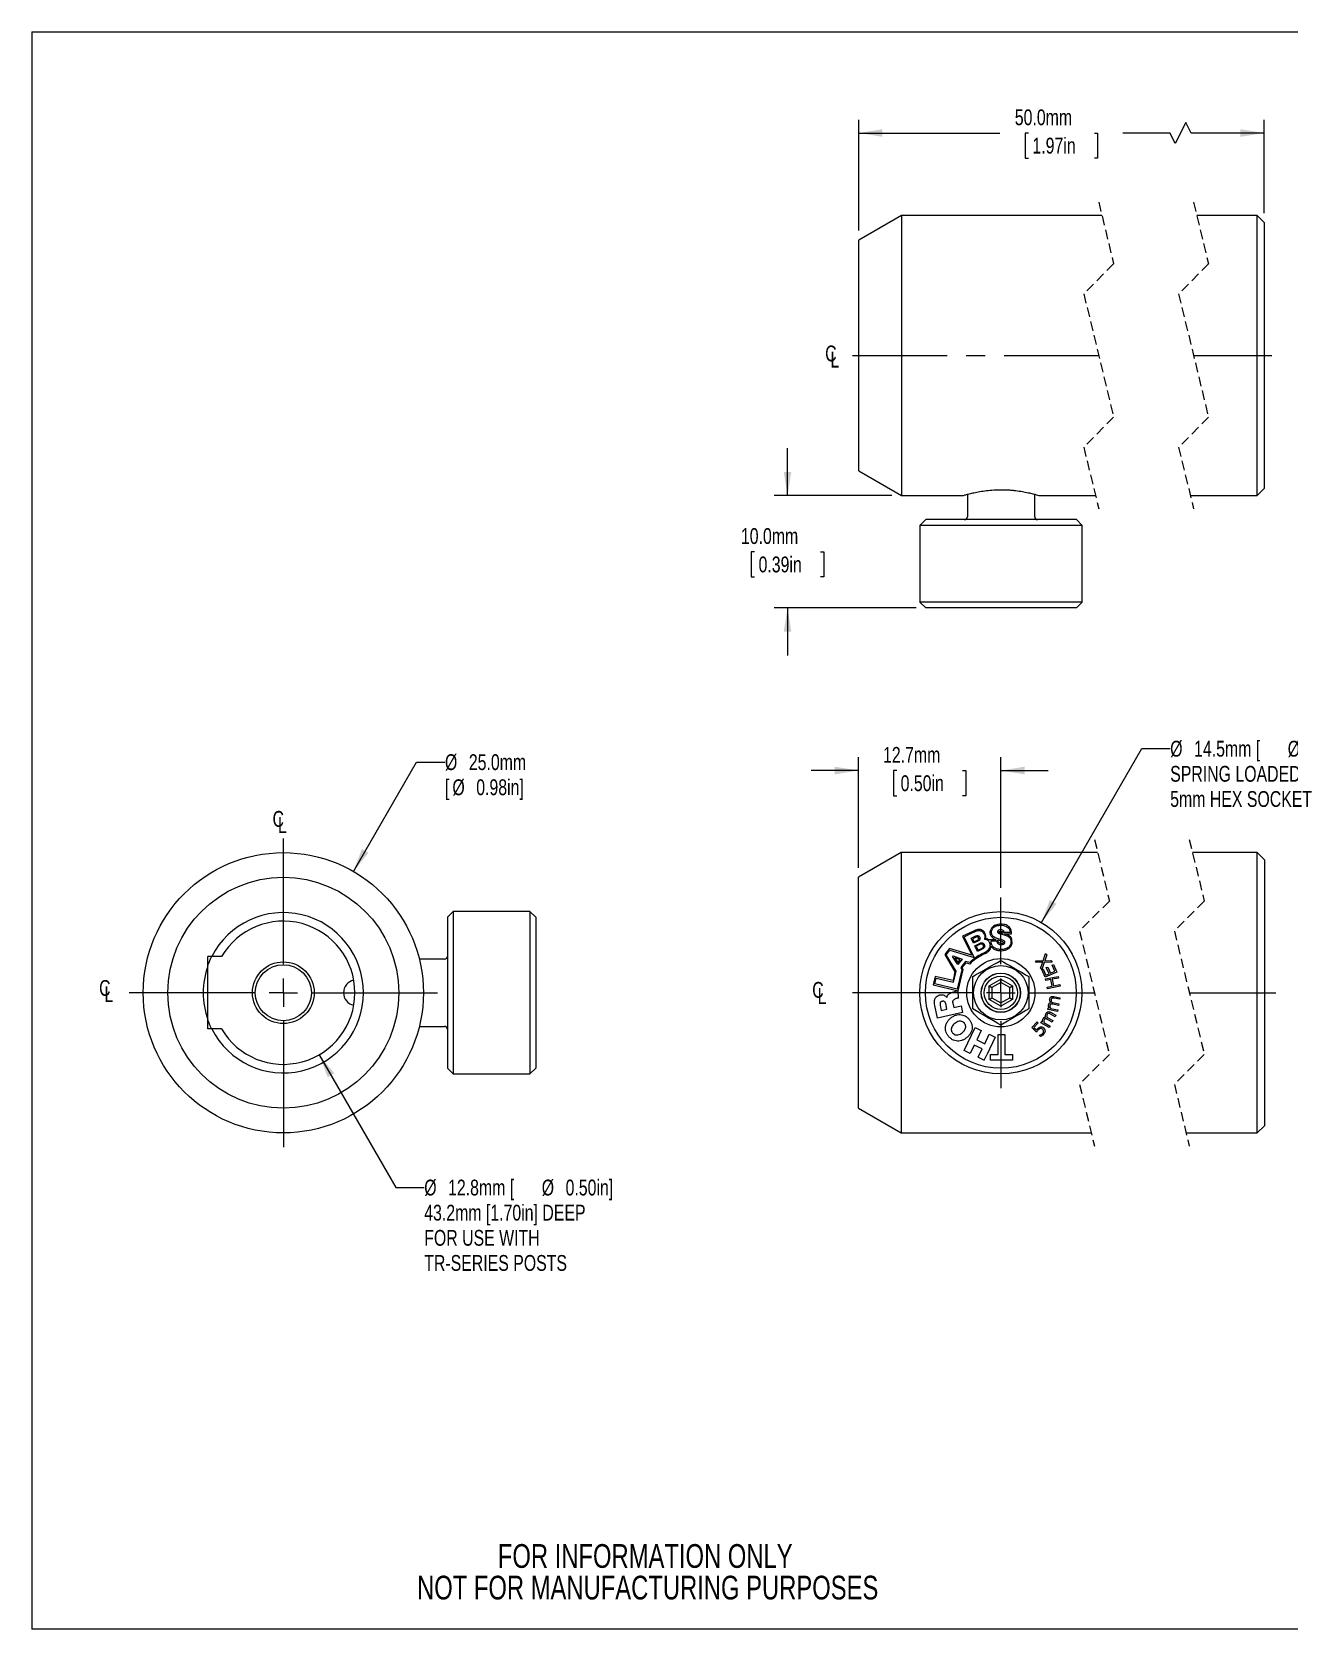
# Model space of a CAD drawing. Header units: millimetres. Extents: x 2 to 278, y 1 to 215.
# Drawn here: x 1.6 to 169.9, y 0.9 to 214.6 of the extents above; entities that cross this region are included whole.
import ezdxf

# ---------------------------------------------------------------- set-up
doc = ezdxf.new("R2010")
doc.units = ezdxf.units.MM
doc.linetypes.add('CENTERX2', pattern=[20.32, 12.7, -2.54, 2.54, -2.54])
doc.linetypes.add('HIDDEN', pattern=[1.905, 1.27, -0.635])
doc.styles.add('SLDTEXTSTYLE0', font='TXT', dxfattribs={"width": 0.75})
doc.dimstyles.new('SLDDIMSTYLE0', dxfattribs={"dimtxt": 2.116667, "dimasz": 3.175, "dimexe": 0, "dimexo": 0.0625, "dimgap": 0.529167, "dimtad": 0, "dimtih": 1, "dimtoh": 1, "dimdec": 1, "dimlfac": 0.666667, "dimrnd": 1e-09, "dimzin": 12, "dimdsep": 46, "dimtxsty": 'SLDTEXTSTYLE0', "dimsah": 1, "dimcen": 0.09, "dimadec": 0, "dimazin": 3, "dimtfac": 1, "dimtdec": 1, "dimtmove": 0, "dimatfit": 0, "dimfxl": 1, "dimfrac": 2, "dimtolj": 1, "dimtzin": 12, "dimarcsym": 0})
doc.dimstyles.new('SLDDIMSTYLE1', dxfattribs={"dimtxt": 2.116667, "dimasz": 3.175, "dimexe": 0, "dimexo": 0.0625, "dimgap": 0.529167, "dimtad": 0, "dimtih": 1, "dimtoh": 1, "dimdec": 1, "dimlfac": 0.666667, "dimrnd": 1e-09, "dimzin": 12, "dimdsep": 46, "dimtxsty": 'SLDTEXTSTYLE0', "dimsah": 1, "dimcen": 0, "dimadec": 0, "dimazin": 3, "dimtfac": 1, "dimtdec": 1, "dimtofl": 0, "dimtmove": 0, "dimatfit": 3, "dimfxl": 1, "dimfrac": 2, "dimtolj": 1, "dimtzin": 12, "dimarcsym": 0})
doc.dimstyles.new('SLDDIMSTYLE2', dxfattribs={"dimtxt": 2.116667, "dimasz": 3.175, "dimexe": 0, "dimexo": 0.0625, "dimgap": 0.529167, "dimtad": 0, "dimtih": 1, "dimtoh": 1, "dimdec": 1, "dimlfac": 0.666667, "dimrnd": 1e-09, "dimzin": 12, "dimdsep": 46, "dimtxsty": 'SLDTEXTSTYLE0', "dimsah": 1, "dimcen": 0, "dimadec": 0, "dimazin": 3, "dimtfac": 1, "dimtdec": 1, "dimtofl": 0, "dimtmove": 0, "dimatfit": 3, "dimfxl": 1, "dimfrac": 2, "dimtolj": 1, "dimtzin": 12, "dimarcsym": 0})
doc.dimstyles.new('SLDDIMSTYLE3', dxfattribs={"dimtxt": 2.116667, "dimasz": 3.175, "dimexe": 0, "dimexo": 0.0625, "dimgap": 0.529167, "dimtad": 0, "dimtih": 1, "dimtoh": 1, "dimdec": 1, "dimlfac": 0.666667, "dimrnd": 1e-09, "dimzin": 12, "dimdsep": 46, "dimtxsty": 'SLDTEXTSTYLE0', "dimsah": 1, "dimcen": 0, "dimadec": 0, "dimazin": 3, "dimtfac": 1, "dimtdec": 1, "dimtofl": 0, "dimtmove": 0, "dimatfit": 3, "dimfxl": 1, "dimfrac": 2, "dimtolj": 1, "dimtzin": 12, "dimarcsym": 0})
doc.dimstyles.new('SLDDIMSTYLE4', dxfattribs={"dimtxt": 2.116667, "dimasz": 3.175, "dimexe": 0, "dimexo": 0.0625, "dimgap": 0.529167, "dimtad": 0, "dimtih": 1, "dimtoh": 1, "dimdec": 1, "dimlfac": 0.666667, "dimrnd": 1e-09, "dimzin": 4, "dimdsep": 46, "dimtxsty": 'SLDTEXTSTYLE0', "dimsah": 1, "dimcen": 0.09, "dimadec": 0, "dimazin": 1, "dimtfac": 1, "dimtdec": 1, "dimtofl": 0, "dimtmove": 0, "dimatfit": 3, "dimfxl": 1, "dimfrac": 2, "dimtolj": 1, "dimtzin": 12, "dimarcsym": 0})
doc.dimstyles.new('SLDDIMSTYLE5', dxfattribs={"dimtxt": 2.116667, "dimasz": 3.175, "dimexe": 0, "dimexo": 0.0625, "dimgap": 0.529167, "dimtad": 0, "dimtih": 1, "dimtoh": 1, "dimdec": 1, "dimlfac": 0.666667, "dimrnd": 1e-09, "dimzin": 4, "dimdsep": 46, "dimtxsty": 'SLDTEXTSTYLE0', "dimsah": 1, "dimcen": 0.09, "dimadec": 0, "dimazin": 1, "dimtfac": 1, "dimtdec": 1, "dimtmove": 0, "dimatfit": 0, "dimfxl": 1, "dimfrac": 2, "dimtolj": 1, "dimtzin": 12, "dimarcsym": 0})

# ---------------------------------------------------------------- blocks, each defined once
blk = doc.blocks.new('SW_NOTE_2')
at = {"color": 0, "linetype": 'Continuous', "lineweight": 0, "char_height": 3.175, "attachment_point": 2, "style": 'SLDTEXTSTYLE0'}
for s, insert in [('FOR INFORMATION ONLY', (25.05, 4.09)), ('NOT FOR MANUFACTURING PURPOSES', (25.38, -0.14))]:
    blk.add_mtext(s, dxfattribs=dict(at, insert=insert))
blk = doc.blocks.new('_D')
at = {"color": 7, "linetype": 'Continuous', "lineweight": 0}
for p, q in [((112.22, 102.78), (112.22, 117.58)), ((131.27, 100.09), (131.27, 117.58)), ((112.22, 115.8), (105.87, 115.8)), ((117.33, 115.8), (116.9, 115.8)), ((116.9, 115.8), (116.9, 112.43)), ((126.16, 115.8), (126.59, 115.8)), ((126.59, 115.8), (126.59, 112.43)), ((131.27, 115.8), (137.62, 115.8)), ((116.9, 112.43), (117.33, 112.43)), ((126.59, 112.43), (126.16, 112.43))]:
    blk.add_line(p, q, dxfattribs=at)
for points in [[(112.22, 115.8), (109.04, 116.31), (109.04, 115.29)], [(131.27, 115.8), (134.44, 115.29), (134.44, 116.31)]]:
    blk.add_solid(points, dxfattribs=at)
at = {"color": 7, "linetype": 'Continuous', "lineweight": 0, "char_height": 2.117, "attachment_point": 1, "style": 'SLDTEXTSTYLE0'}
for s, insert in [('12.7mm', (115.5, 118.96, 0.43)), ('0.50in', (117.86, 115.16, 0.43))]:
    blk.add_mtext(s, dxfattribs=dict(at, insert=insert))
blk = doc.blocks.new('_D_1')
at = {"color": 7, "linetype": 'Continuous', "lineweight": 0}
for p, q in [((136.7, 95.46), (150.13, 118.73)), ((150.13, 118.73), (153.94, 118.73))]:
    blk.add_line(p, q, dxfattribs=at)
blk.add_solid([(136.7, 95.46), (138.72, 97.96), (137.84, 98.47)], dxfattribs=at)
at = {"color": 7, "linetype": 'Continuous', "lineweight": 0, "attachment_point": 1, "style": 'SLDTEXTSTYLE0'}
for s, insert, char_height in [('%%c', (153.94, 119.78, 0.43), 2.117), ('14.5mm [', (157.14, 119.78, 0.43), 2.117), ('%%c', (169.67, 119.78, 0.43), 2.117), ('0.57in]', (172.87, 119.78, 0.43), 2.117), ('SPRING LOADED THUMBSCREW', (153.94, 116.42, 0.43), 2.1167), ('5mm HEX SOCKET', (153.94, 113.05, 0.43), 2.1167)]:
    blk.add_mtext(s, dxfattribs=dict(at, insert=insert, char_height=char_height))
blk = doc.blocks.new('SW_SYMBOL_MOD_CL')
at = {"color": 0, "linetype": 'Continuous', "lineweight": 0, "char_height": 783, "attachment_point": 5, "style": 'SLDTEXTSTYLE0'}
for s, insert in [('C', (400, 600)), ('L', (600, 300))]:
    blk.add_mtext(s, dxfattribs=dict(at, insert=insert))
blk = doc.blocks.new('SW_CENTERMARKSYMBOL_0')
at = {"color": 0, "linetype": 'Continuous', "lineweight": 0}
for p, q in [((0, 3.81), (0, 12.76)), ((-3.81, 0), (-19.86, 0)), ((0, 0), (-1.91, 0)), ((0, 0), (0, 1.9)), ((0, 0), (0, -1.91)), ((0, 0), (1.9, 0)), ((3.81, 0), (12.53, 0)), ((25.23, 0), (36.8, 0)), ((0, -3.81), (0, -12.76))]:
    blk.add_line(p, q, dxfattribs=at)
blk = doc.blocks.new('_D_2')
at = {"color": 7, "linetype": 'Continuous', "lineweight": 0}
for p, q in [((44.61, 102.3), (53.05, 116.93)), ((53.05, 116.93), (56.86, 116.93))]:
    blk.add_line(p, q, dxfattribs=at)
blk.add_solid([(44.61, 102.3), (46.63, 104.79), (45.75, 105.3)], dxfattribs=at)
at = {"color": 7, "linetype": 'Continuous', "lineweight": 0, "attachment_point": 1, "style": 'SLDTEXTSTYLE0'}
for s, insert, char_height in [('%%c', (56.86, 117.98, -8.92), 2.117), ('25.0mm', (60.06, 117.98, -8.92), 2.117), ('[', (56.86, 114.62, -8.92), 2.12), ('%%c', (57.86, 114.62, -8.92), 2.117), ('0.98in]', (61.05, 114.62, -8.92), 2.117)]:
    blk.add_mtext(s, dxfattribs=dict(at, insert=insert, char_height=char_height))
blk = doc.blocks.new('_D_3')
at = {"color": 7, "linetype": 'Continuous', "lineweight": 0}
for p, q in [((40.02, 77.76), (50.28, 60)), ((50.28, 60), (54.09, 60))]:
    blk.add_line(p, q, dxfattribs=at)
blk.add_solid([(40.02, 77.76), (41.17, 74.76), (42.05, 75.27)], dxfattribs=at)
at = {"color": 7, "linetype": 'Continuous', "lineweight": 0, "attachment_point": 1, "style": 'SLDTEXTSTYLE0'}
for s, insert, char_height in [('%%c', (54.09, 61.05, -8.92), 2.117), ('12.8mm [', (57.28, 61.05, -8.92), 2.117), ('%%c', (69.82, 61.05, -8.92), 2.117), ('0.50in]', (73.01, 61.05, -8.92), 2.117), ('43.2mm [1.70in] DEEP', (54.09, 57.69, -8.92), 2.1167), ('FOR USE WITH', (54.09, 54.32, -8.92), 2.1167), ('TR-SERIES POSTS', (54.09, 50.96, -8.92), 2.1167)]:
    blk.add_mtext(s, dxfattribs=dict(at, insert=insert, char_height=char_height))
blk = doc.blocks.new('SW_CENTERMARKSYMBOL_1')
at = {"color": 0, "linetype": 'Continuous', "lineweight": 0}
for p, q in [((0, 3.81), (0, 20.655)), ((-3.81, 0), (-20.655, 0)), ((0, 0), (-1.905, 0)), ((0, 0), (0, 1.905)), ((0, 0), (0, -1.905)), ((0, 0), (1.905, 0)), ((3.81, 0), (20.655, 0)), ((0, -3.81), (0, -20.655))]:
    blk.add_line(p, q, dxfattribs=at)
blk = doc.blocks.new('_D_5')
at = {"color": 7, "linetype": 'Continuous', "lineweight": 0}
for p, q in [((112.25, 188.06), (112.25, 202.9)), ((112.25, 201.12), (131.15, 201.12)), ((134.97, 201.12), (134.54, 201.12)), ((134.54, 201.12), (134.54, 197.76)), ((143.8, 201.12), (144.23, 201.12)), ((144.23, 201.12), (144.23, 197.76)), ((153.92, 201.12), (147.61, 201.12)), ((154.62, 199.71), (153.92, 201.12)), ((156.03, 202.53), (154.62, 199.71)), ((156.74, 201.12), (156.03, 202.53)), ((166.51, 201.12), (156.74, 201.12)), ((166.51, 190.41), (166.51, 202.9)), ((134.54, 197.76), (134.97, 197.76)), ((144.23, 197.76), (143.8, 197.76))]:
    blk.add_line(p, q, dxfattribs=at)
for points in [[(112.25, 201.12), (115.43, 200.61), (115.43, 201.63)], [(166.51, 201.12), (163.34, 201.63), (163.34, 200.61)]]:
    blk.add_solid(points, dxfattribs=at)
at = {"color": 7, "linetype": 'Continuous', "lineweight": 0, "char_height": 2.117, "attachment_point": 1, "style": 'SLDTEXTSTYLE0'}
for s, insert in [('50.0mm', (133.14, 204.28, 0.52)), ('1.97in', (135.5, 200.49, 0.52))]:
    blk.add_mtext(s, dxfattribs=dict(at, insert=insert))
blk = doc.blocks.new('_D_6')
at = {"color": 7, "linetype": 'Continuous', "lineweight": 0}
for p, q in [((102.72, 152.59), (102.72, 158.94)), ((116.7, 152.59), (100.94, 152.59)), ((98.3, 145.08), (97.87, 145.08)), ((97.87, 145.08), (97.87, 141.71)), ((107.13, 145.08), (107.56, 145.08)), ((107.56, 145.08), (107.56, 141.71)), ((97.87, 141.71), (98.3, 141.71)), ((107.56, 141.71), (107.13, 141.71)), ((119.94, 137.56), (100.94, 137.56)), ((102.72, 137.56), (102.72, 131.21))]:
    blk.add_line(p, q, dxfattribs=at)
for points in [[(102.72, 152.59), (103.22, 155.77), (102.21, 155.77)], [(102.72, 137.56), (102.21, 134.39), (103.22, 134.39)]]:
    blk.add_solid(points, dxfattribs=at)
at = {"color": 7, "linetype": 'Continuous', "lineweight": 0, "char_height": 2.117, "attachment_point": 1, "style": 'SLDTEXTSTYLE0'}
for s, insert in [('10.0mm', (96.48, 148.24, 0.52)), ('0.39in', (98.84, 144.44, 0.52))]:
    blk.add_mtext(s, dxfattribs=dict(at, insert=insert))

msp = doc.modelspace()

# ---------------------------------------------------------------- linework, layer by layer
at = {"color": 7, "linetype": 'Continuous', "lineweight": 0}
for p, q in [((1.58, 214.65), (277.99, 214.65)), ((1.58, 214.65), (1.58, 0.9)), ((117.97, 190.09), (112.25, 186.79)), ((144.8, 190.09), (117.97, 190.09)), ((117.97, 190.09), (117.97, 152.59)), ((165.56, 190.09), (157.5, 190.09)), ((166.51, 189.14), (165.56, 190.09)), ((165.56, 152.59), (165.56, 190.09)), ((166.51, 189.14), (166.51, 153.54)), ((112.25, 155.89), (112.25, 186.79)), ((112.25, 155.89), (117.97, 152.59)), ((117.97, 152.59), (126.18, 152.59)), ((126.8, 152.77), (126.8, 149.76)), ((135.8, 149.76), (135.8, 152.77)), ((136.43, 152.59), (143.94, 152.59)), ((156.64, 152.59), (165.56, 152.59)), ((165.56, 152.59), (166.51, 153.54)), ((121.21, 149.38), (120.45, 148.61)), ((120.45, 148.61), (120.45, 138.33)), ((142.16, 148.61), (120.45, 148.61)), ((141.4, 149.38), (121.21, 149.38)), ((142.16, 148.61), (141.4, 149.38)), ((142.16, 138.33), (142.16, 148.61)), ((120.45, 138.33), (121.21, 137.56)), ((142.16, 138.33), (120.45, 138.33)), ((141.4, 137.56), (121.21, 137.56)), ((123.16, 137.56), (123.16, 137.56)), ((124.67, 137.56), (124.67, 137.56)), ((124.86, 137.56), (124.86, 137.56)), ((126.61, 137.56), (126.61, 137.56)), ((128.34, 137.56), (128.34, 137.56)), ((128.99, 137.56), (128.99, 137.56)), ((129.17, 137.56), (129.17, 137.56)), ((129.86, 137.56), (129.86, 137.56)), ((132.66, 137.56), (132.66, 137.56)), ((137.02, 137.56), (137.02, 137.56)), ((137.06, 137.56), (137.06, 137.56)), ((137.45, 137.56), (137.45, 137.56)), ((137.87, 137.56), (137.87, 137.56)), ((138.03, 137.56), (138.03, 137.56)), ((141.4, 137.56), (142.16, 138.33)), ((117.93, 104.81), (112.22, 101.51)), ((144.23, 104.81), (117.93, 104.81)), ((117.93, 104.81), (117.93, 86.06)), ((165.6, 104.81), (156.93, 104.81)), ((166.55, 103.86), (165.6, 104.81)), ((165.6, 86.06), (165.6, 104.81)), ((166.55, 103.86), (166.55, 86.06)), ((112.22, 86.06), (112.22, 101.51)), ((57.96, 96.92), (57.2, 96.16)), ((68.24, 96.92), (57.96, 96.92)), ((57.96, 96.92), (57.96, 75.2)), ((69.01, 96.16), (68.24, 96.92)), ((68.24, 96.92), (68.24, 75.2)), ((57.2, 96.16), (57.2, 75.96)), ((69.01, 96.16), (69.01, 75.96)), ((69.01, 94.39), (69.01, 94.39)), ((69.01, 94.28), (69.01, 94.28)), ((127.51, 94.27), (126.16, 93.65)), ((126.37, 93.56), (127.63, 94.17)), ((132.52, 94.11), (131.72, 94.11)), ((69.01, 93.53), (69.01, 93.53)), ((69.01, 92.65), (69.01, 92.65)), ((69.01, 92.59), (69.01, 92.59)), ((124.42, 91.99), (123.76, 91.17)), ((127.38, 91.08), (124.42, 91.99)), ((126.16, 93.65), (127.38, 91.08)), ((127.69, 90.78), (126.37, 93.56)), ((127.29, 93.36), (127.93, 93.67)), ((127.61, 92.68), (127.29, 93.36)), ((127.95, 93.49), (127.5, 93.28)), ((127.5, 93.28), (127.69, 92.89)), ((128.26, 92.99), (127.61, 92.68)), ((127.69, 92.89), (128.14, 93.11)), ((127.77, 92.36), (128.49, 92.71)), ((128.14, 91.58), (127.77, 92.36)), ((128.52, 92.54), (127.98, 92.28)), ((127.98, 92.28), (128.22, 91.78)), ((128.86, 91.93), (128.14, 91.58)), ((128.22, 91.78), (128.76, 92.04)), ((130.65, 93.13), (129.6, 93.13)), ((129.96, 92.73), (129.96, 92.99)), ((129.96, 92.99), (130.74, 92.99)), ((131.76, 93.95), (132.7, 93.94)), ((25.66, 90.9), (25.13, 90.9)), ((25.13, 89.68), (25.13, 90.9)), ((56.81, 90.56), (53.43, 90.56)), ((123.76, 91.17), (125.13, 88.87)), ((123.95, 91.14), (124.46, 91.78)), ((125.27, 88.93), (123.95, 91.14)), ((124.46, 91.78), (127.69, 90.78)), ((124.81, 90.9), (124.89, 91)), ((125.53, 89.82), (124.81, 90.9)), ((124.89, 91), (126.1, 90.54)), ((125.83, 90.46), (125.1, 90.74)), ((125.1, 90.74), (125.53, 90.09)), ((126.1, 90.54), (125.53, 89.82)), ((125.53, 90.09), (125.83, 90.46)), ((126.52, 90.25), (125.9, 89.46)), ((126.09, 89.42), (126.61, 90.07)), ((127.13, 90.09), (126.52, 90.25)), ((126.61, 90.07), (127.13, 89.91)), ((129.14, 91.46), (128.75, 91.26)), ((129.31, 91.37), (128.82, 91.14)), ((135.9, 90.32), (136.92, 90.34)), ((136.05, 90.1), (135.9, 90.32)), ((136.88, 90.15), (136.05, 90.1)), ((136.59, 89.37), (136.88, 90.15)), ((137.09, 90.13), (136.75, 89.17)), ((136.92, 90.34), (137.26, 91.33)), ((138.13, 90.16), (137.09, 90.13)), ((137.42, 91.12), (137.14, 90.32)), ((137.14, 90.32), (137.98, 90.37)), ((137.26, 91.33), (137.42, 91.12)), ((137.98, 90.37), (138.13, 90.16)), ((138.12, 89.76), (138.3, 89.84)), ((138.3, 89.84), (138.76, 88.82)), ((122.48, 88.24), (122.21, 87.1)), ((122.42, 87.24), (122.6, 88.03)), ((124.87, 87.7), (122.48, 88.24)), ((122.6, 88.03), (124.93, 87.49)), ((125.13, 88.87), (124.87, 87.7)), ((124.93, 87.49), (125.27, 88.93)), ((126.06, 89.14), (125.43, 86.54)), ((125.55, 86.33), (126.24, 89.17)), ((125.9, 89.46), (126.06, 89.14)), ((126.24, 89.17), (126.09, 89.42)), ((127.52, 83.9), (127.52, 88.23)), ((129.7, 86.97), (131.27, 87.88)), ((131.27, 87.88), (131.27, 87.44)), ((131.27, 87.88), (132.84, 86.97)), ((135.02, 88.23), (135.02, 83.9)), ((136.75, 89.17), (136.59, 89.37)), ((136.75, 89.15), (136.93, 89.22)), ((137.22, 88.13), (136.75, 89.15)), ((136.93, 89.22), (137.3, 88.4)), ((138.76, 88.82), (137.22, 88.13)), ((137.26, 87.91), (138.93, 88.25)), ((137.3, 87.69), (137.26, 87.91)), ((137.3, 88.4), (137.73, 88.6)), ((137.95, 87.82), (137.3, 87.69)), ((137.36, 89.42), (137.54, 89.5)), ((137.73, 88.6), (137.36, 89.42)), ((137.54, 89.5), (137.91, 88.67)), ((137.91, 88.67), (138.49, 88.94)), ((138.13, 86.95), (137.95, 87.82)), ((138.49, 88.94), (138.12, 89.76)), ((138.97, 88.03), (138.15, 87.86)), ((138.15, 87.86), (138.33, 86.99)), ((138.93, 88.25), (138.97, 88.03)), ((112.22, 70.61), (112.22, 86.06)), ((117.93, 86.06), (117.93, 67.31)), ((122.21, 87.1), (125.55, 86.33)), ((125.43, 86.54), (122.42, 87.24)), ((125.32, 86.32), (125.55, 86.32)), ((125.62, 85.37), (125.55, 86.32)), ((129.7, 86.97), (130.08, 86.75)), ((129.7, 85.15), (129.7, 86.97)), ((131.27, 87.44), (130.08, 86.75)), ((130.08, 86.75), (130.08, 85.37)), ((132.46, 86.75), (131.27, 87.44)), ((132.46, 86.75), (132.84, 86.97)), ((132.46, 85.37), (132.46, 86.75)), ((132.84, 86.97), (132.84, 85.15)), ((137.48, 86.82), (138.13, 86.95)), ((137.53, 86.6), (137.48, 86.82)), ((139.2, 86.95), (137.53, 86.6)), ((138.33, 86.99), (139.15, 87.16)), ((138.37, 85.55), (139.19, 85.39)), ((139.15, 87.16), (139.2, 86.95)), ((165.6, 67.31), (165.6, 86.06)), ((166.55, 86.06), (166.55, 68.26)), ((69.01, 85.35), (69.01, 85.35)), ((69.01, 84.93), (69.01, 84.93)), ((69.01, 84.54), (69.01, 84.54)), ((122.81, 82.66), (122.42, 84.37)), ((126.15, 83.42), (122.81, 82.66)), ((123.15, 84.39), (123.3, 83.69)), ((123.3, 83.69), (124.06, 83.86)), ((124.06, 83.86), (123.89, 84.6)), ((124.05, 85.42), (124.06, 85.43)), ((124.84, 84.67), (124.97, 84.07)), ((124.97, 84.07), (125.95, 84.29)), ((125.95, 84.29), (126.15, 83.42)), ((129.7, 85.15), (130.08, 85.37)), ((131.27, 84.25), (129.7, 85.15)), ((130.08, 85.37), (131.27, 84.69)), ((131.27, 84.69), (132.46, 85.37)), ((132.84, 85.15), (131.27, 84.25)), ((131.27, 84.69), (131.27, 84.25)), ((132.46, 85.37), (132.84, 85.15)), ((137.58, 83.82), (137.62, 84.03)), ((138.84, 83.57), (137.58, 83.82)), ((137.62, 84.03), (137.76, 84.01)), ((137.93, 83.97), (138.88, 83.79)), ((137.94, 83.44), (138.65, 83.05)), ((138.22, 84.75), (139.04, 84.59)), ((139, 84.37), (138.27, 84.52)), ((139.15, 85.18), (138.43, 85.32)), ((138.88, 83.79), (138.84, 83.57)), ((139.04, 84.59), (139, 84.37)), ((139.19, 85.39), (139.15, 85.18)), ((25.13, 81.22), (25.13, 82.44)), ((53.43, 81.56), (56.81, 81.56)), ((69.01, 82.25), (69.01, 82.25)), ((69.01, 81.27), (69.01, 81.27)), ((126.37, 78.32), (127.84, 81.41)), ((127.84, 81.41), (128.65, 81.03)), ((135.43, 81.39), (136.15, 82.15)), ((136.06, 80.8), (135.43, 81.39)), ((136.28, 82.03), (135.71, 81.42)), ((135.71, 81.42), (136.06, 81.09)), ((136.15, 82.15), (136.28, 82.03)), ((136.64, 82.03), (136.75, 82.23)), ((137.75, 81.42), (136.64, 82.03)), ((136.75, 82.23), (136.87, 82.16)), ((137.03, 82.07), (137.86, 81.61)), ((138.15, 82.13), (137.52, 82.48)), ((137.55, 82.72), (138.25, 82.33)), ((137.86, 81.61), (137.75, 81.42)), ((138.54, 82.85), (137.92, 83.2)), ((138.25, 82.33), (138.15, 82.13)), ((138.65, 83.05), (138.54, 82.85)), ((25.66, 81.22), (25.13, 81.22)), ((69.01, 80.41), (69.01, 80.41)), ((128.65, 81.03), (128.04, 79.75)), ((128.04, 79.75), (129.11, 79.24)), ((129.11, 79.24), (129.72, 80.52)), ((130.53, 80.13), (129.38, 77.73)), ((129.72, 80.52), (130.53, 80.13)), ((130.93, 80.46), (131.82, 80.46)), ((130.93, 77.8), (130.93, 80.46)), ((131.82, 80.46), (131.82, 77.8)), ((136.41, 80.39), (136.42, 80.4)), ((136.6, 80.22), (136.41, 80.39)), ((127.18, 77.93), (126.37, 78.32)), ((127.71, 79.06), (127.18, 77.93)), ((128.78, 78.55), (127.71, 79.06)), ((128.24, 77.42), (128.78, 78.55)), ((128.24, 77.42), (129.05, 77.04)), ((129.05, 77.04), (129.38, 77.73)), ((129.87, 77.8), (130.93, 77.8)), ((129.87, 77.04), (129.87, 77.8)), ((132.85, 77.04), (129.87, 77.04)), ((131.82, 77.8), (132.85, 77.8)), ((132.85, 77.8), (132.85, 77.04)), ((57.2, 75.96), (57.96, 75.2)), ((57.96, 75.2), (68.24, 75.2)), ((68.24, 75.2), (69.01, 75.96)), ((112.22, 70.61), (117.93, 67.31)), ((117.93, 67.31), (143.37, 67.31)), ((156.07, 67.31), (165.6, 67.31)), ((165.6, 67.31), (166.55, 68.26)), ((277.99, 0.9), (1.58, 0.9))]:
    msp.add_line(p, q, dxfattribs=at)
at = {"color": 7, "linetype": 'HIDDEN', "lineweight": 0}
for p, q in [((144.37, 191.87), (146.37, 183.6)), ((157.07, 191.87), (159.07, 183.6)), ((146.37, 183.6), (142.37, 179.6)), ((159.07, 183.6), (155.07, 179.6)), ((142.37, 179.6), (146.37, 163.08)), ((155.07, 179.6), (159.07, 163.08)), ((146.37, 163.08), (142.37, 159.08)), ((159.07, 163.08), (155.07, 159.08)), ((142.37, 159.08), (144.37, 150.81)), ((155.07, 159.08), (157.07, 150.81)), ((143.8, 106.59), (145.8, 98.32)), ((156.5, 106.59), (158.5, 98.32)), ((145.8, 98.32), (141.8, 94.32)), ((158.5, 98.32), (154.5, 94.32)), ((141.8, 94.32), (145.8, 77.8)), ((154.5, 94.32), (158.5, 77.8)), ((145.8, 77.8), (141.8, 73.8)), ((158.5, 77.8), (154.5, 73.8)), ((141.8, 73.8), (143.8, 65.53)), ((154.5, 73.8), (156.5, 65.53))]:
    msp.add_line(p, q, dxfattribs=at)
at = {"color": 7, "linetype": 'CENTERX2', "lineweight": 0}
for p, q in [((111.4, 171.34), (146.43, 171.34)), ((157.07, 171.34), (167.56, 171.34))]:
    msp.add_line(p, q, dxfattribs=at)
at = {"color": 7, "linetype": 'Continuous', "lineweight": 0, "flags": 128}
for points in [[(127.52, 88.23), (127.9, 88.45), (128.3, 88.68), (128.72, 88.92), (129.16, 89.17), (129.76, 89.52), (130.37, 89.87), (130.82, 90.13), (131.27, 90.39)], [(131.27, 90.39), (131.65, 90.17), (132.05, 89.94), (132.47, 89.69), (132.91, 89.44), (133.51, 89.1), (134.12, 88.75), (134.57, 88.48), (135.02, 88.23)], [(131.27, 81.73), (130.88, 81.95), (130.49, 82.18), (130.06, 82.43), (129.63, 82.68), (129.03, 83.02), (128.42, 83.38), (127.96, 83.64), (127.52, 83.9)], [(135.02, 83.9), (134.63, 83.67), (134.24, 83.44), (133.81, 83.2), (133.38, 82.95), (132.78, 82.6), (132.17, 82.25), (131.71, 81.99), (131.27, 81.73)]]:
    msp.add_lwpolyline(points, dxfattribs=at)
at = {"color": 7, "linetype": 'Continuous', "lineweight": 0}
for centre, radius in [((35.23, 86.06), 18.75), ((35.23, 86.06), 15.45), ((131.27, 86.06), 10.86), ((131.27, 86.06), 10.1), ((35.23, 86.06), 4.13), ((35.23, 86.06), 3.75), ((131.27, 86.06), 4.57), ((131.27, 86.06), 3.64), ((131.27, 86.06), 2.63), ((131.27, 86.06), 2.61), ((131.27, 86.06), 2.23)]:
    msp.add_circle(centre, radius, dxfattribs=at)
for centre, radius, start, end in [((126.42, 149.76), 0.381, 270.0001, 359.9995), ((136.19, 149.76), 0.381, 180.0002, 269.9998), ((35.23, 86.06), 10.73, 206.8178, 153.1822), ((35.23, 86.06), 9.58, 210.3294, 149.6706), ((35.23, 86.06), 10.76, 153.2847, 159.7271), ((56.81, 90.94), 0.381, 270, 0), ((131.26, 86.08), 5.76, 115.8149, 135.8759), ((131.31, 85.94), 5.76, 115.5419, 136.4845), ((35.23, 86.06), 10.73, 160.2855, 199.7145), ((45, 86.06), 1.71, 101.4053, 258.5947), ((35.23, 86.06), 10.76, 200.2729, 206.7153), ((56.81, 81.18), 0.381, 0, 90)]:
    msp.add_arc(centre, radius, start, end, dxfattribs=at)
for points, knots in [([(126.18, 152.59), (126.18, 152.59), (126.14, 152.58), (126.44, 152.67), (126.57, 152.71), (127.12, 152.86), (127.71, 152.99), (128.49, 153.15), (129.36, 153.27), (130.32, 153.36), (131.31, 153.39), (132.13, 153.37), (132.79, 153.32), (133.41, 153.25), (134.13, 153.15), (134.89, 153), (135.51, 152.85), (135.98, 152.72), (136.27, 152.64), (136.4, 152.6), (136.43, 152.59)], [0, 0, 0, 0, 0.000036, 0.009985, 0.039743, 0.086865, 0.149303, 0.224834, 0.311048, 0.404651, 0.500326, 0.595866, 0.642936, 0.689583, 0.77565, 0.851103, 0.913374, 0.960412, 0.990121, 1, 1, 1, 1]), ([(128.97, 94.29), (128.93, 94.33), (128.83, 94.41), (128.66, 94.51), (128.44, 94.55), (128.17, 94.53), (127.86, 94.44), (127.64, 94.33), (127.51, 94.27)], [0, 0, 0, 0, 0.112989, 0.234903, 0.380536, 0.531043, 0.731914, 1, 1, 1, 1]), ([(127.63, 94.17), (127.71, 94.21), (127.86, 94.29), (128.11, 94.37), (128.34, 94.4), (128.54, 94.37), (128.71, 94.3), (128.87, 94.17), (128.94, 94.06), (128.97, 93.99)], [0, 0, 0, 0, 0.1736488, 0.343757, 0.5046795, 0.6197913, 0.7345994, 0.8576182, 1, 1, 1, 1]), ([(129.25, 93.66), (129.22, 93.79), (129.17, 94.02), (129.04, 94.21), (128.97, 94.29)], [0, 0, 0, 0, 0.564213, 1, 1, 1, 1]), ([(130.51, 93.19), (130.4, 93.25), (130.21, 93.37), (129.99, 93.6), (129.86, 93.89), (129.84, 94.23), (129.92, 94.47), (129.96, 94.59)], [0, 0, 0, 0, 0.212825, 0.396365, 0.564573, 0.766972, 1, 1, 1, 1]), ([(131.27, 95.24), (131.14, 95.23), (130.89, 95.22), (130.57, 95.12), (130.3, 94.98), (130.1, 94.8), (130, 94.65), (129.96, 94.59)], [0, 0, 0, 0, 0.257783, 0.474647, 0.660353, 0.846829, 1, 1, 1, 1]), ([(130.02, 94.17), (130.03, 94.24), (130.04, 94.4), (130.13, 94.6), (130.26, 94.77), (130.45, 94.91), (130.7, 95.02), (130.98, 95.09), (131.18, 95.1), (131.28, 95.1)], [0, 0, 0, 0, 0.134336, 0.25663, 0.375217, 0.495372, 0.66102, 0.831243, 1, 1, 1, 1]), ([(130.93, 93.28), (130.84, 93.3), (130.68, 93.35), (130.45, 93.45), (130.25, 93.59), (130.12, 93.75), (130.03, 93.95), (130.02, 94.09), (130.02, 94.17)], [0, 0, 0, 0, 0.187842, 0.372987, 0.551239, 0.689571, 0.83488, 1, 1, 1, 1]), ([(131.22, 94.48), (131.17, 94.48), (131.08, 94.47), (130.96, 94.43), (130.87, 94.37), (130.83, 94.29), (130.83, 94.24), (130.83, 94.22)], [0, 0, 0, 0, 0.256508, 0.510067, 0.745743, 0.866165, 1, 1, 1, 1]), ([(130.83, 94.22), (130.83, 94.19), (130.84, 94.13), (130.94, 94.03), (131.13, 93.96), (131.41, 93.89), (131.61, 93.84), (131.72, 93.81)], [0, 0, 0, 0, 0.08026, 0.164102, 0.382402, 0.670408, 1, 1, 1, 1]), ([(131, 94.21), (131, 94.21), (131, 94.22), (131, 94.22), (131.01, 94.23), (131.05, 94.25), (131.11, 94.26), (131.19, 94.27), (131.25, 94.28), (131.28, 94.28)], [0, 0, 0, 0, 0.017397, 0.036499, 0.058671, 0.147293, 0.410216, 0.723498, 1, 1, 1, 1]), ([(131.55, 93.99), (131.46, 94.01), (131.31, 94.05), (131.15, 94.09), (131.06, 94.13), (131.03, 94.15), (131, 94.18), (131, 94.2), (131, 94.21)], [0, 0, 0, 0, 0.449122, 0.734078, 0.826998, 0.895061, 0.948104, 1, 1, 1, 1]), ([(131.72, 94.11), (131.72, 94.14), (131.71, 94.2), (131.68, 94.29), (131.63, 94.35), (131.54, 94.42), (131.4, 94.47), (131.28, 94.48), (131.22, 94.48)], [0, 0, 0, 0, 0.1374199, 0.2585949, 0.3736608, 0.4900164, 0.7373957, 1, 1, 1, 1]), ([(132.7, 93.94), (132.69, 94.02), (132.69, 94.17), (132.65, 94.41), (132.57, 94.66), (132.42, 94.87), (132.22, 95.03), (131.97, 95.15), (131.64, 95.23), (131.4, 95.24), (131.27, 95.24)], [0, 0, 0, 0, 0.100967, 0.211043, 0.326323, 0.448137, 0.553855, 0.67563, 0.821599, 1, 1, 1, 1]), ([(131.28, 95.1), (131.4, 95.1), (131.62, 95.09), (131.94, 94.99), (132.2, 94.83), (132.39, 94.63), (132.5, 94.38), (132.52, 94.2), (132.52, 94.11)], [0, 0, 0, 0, 0.1927644, 0.3798857, 0.5589588, 0.697233, 0.840615, 1, 1, 1, 1]), ([(131.28, 94.28), (131.31, 94.27), (131.36, 94.27), (131.43, 94.26), (131.49, 94.23), (131.53, 94.18), (131.53, 94.14), (131.54, 94.12)], [0, 0, 0, 0, 0.2696824, 0.4749882, 0.6351311, 0.8043611, 1, 1, 1, 1]), ([(131.54, 94.12), (131.54, 94.1), (131.55, 94.06), (131.55, 94.01), (131.55, 93.99)], [0, 0, 0, 0, 0.517445, 1, 1, 1, 1]), ([(127.93, 93.67), (127.98, 93.69), (128.08, 93.73), (128.22, 93.71), (128.32, 93.66), (128.39, 93.59), (128.42, 93.53), (128.44, 93.49)], [0, 0, 0, 0, 0.262638, 0.514536, 0.654612, 0.812514, 1, 1, 1, 1]), ([(128.29, 93.41), (128.27, 93.44), (128.25, 93.48), (128.18, 93.52), (128.11, 93.54), (128.03, 93.53), (127.98, 93.51), (127.95, 93.49)], [0, 0, 0, 0, 0.210865, 0.389596, 0.561333, 0.773638, 1, 1, 1, 1]), ([(128.14, 93.11), (128.17, 93.12), (128.23, 93.16), (128.28, 93.23), (128.31, 93.29), (128.31, 93.35), (128.29, 93.39), (128.29, 93.41)], [0, 0, 0, 0, 0.2631767, 0.5362225, 0.6796336, 0.8298657, 1, 1, 1, 1]), ([(128.44, 93.49), (128.46, 93.45), (128.49, 93.37), (128.48, 93.25), (128.44, 93.14), (128.36, 93.05), (128.29, 93.01), (128.26, 92.99)], [0, 0, 0, 0, 0.233634, 0.429534, 0.609083, 0.811503, 1, 1, 1, 1]), ([(128.49, 92.71), (128.54, 92.73), (128.65, 92.77), (128.81, 92.75), (128.92, 92.69), (129, 92.61), (129.03, 92.53), (129.05, 92.5)], [0, 0, 0, 0, 0.258004, 0.507896, 0.648865, 0.809076, 1, 1, 1, 1]), ([(128.92, 92.43), (128.9, 92.46), (128.87, 92.51), (128.8, 92.57), (128.71, 92.59), (128.61, 92.58), (128.55, 92.55), (128.52, 92.54)], [0, 0, 0, 0, 0.219171, 0.402033, 0.573212, 0.78059, 1, 1, 1, 1]), ([(128.76, 92.04), (128.79, 92.06), (128.86, 92.1), (128.93, 92.19), (128.95, 92.28), (128.95, 92.35), (128.93, 92.4), (128.92, 92.43)], [0, 0, 0, 0, 0.2554025, 0.5239994, 0.6685052, 0.8229474, 1, 1, 1, 1]), ([(129.05, 92.5), (129.07, 92.45), (129.11, 92.35), (129.11, 92.21), (129.06, 92.09), (128.97, 91.99), (128.9, 91.95), (128.86, 91.93)], [0, 0, 0, 0, 0.237889, 0.435826, 0.615005, 0.814864, 1, 1, 1, 1]), ([(128.97, 93.99), (129.02, 93.93), (129.1, 93.81), (129.14, 93.61), (129.13, 93.42), (129.09, 93.31), (129.07, 93.25)], [0, 0, 0, 0, 0.283879, 0.55761, 0.775489, 1, 1, 1, 1]), ([(129.07, 93.25), (129.15, 93.24), (129.32, 93.23), (129.52, 93.1), (129.67, 92.94), (129.72, 92.82), (129.75, 92.76)], [0, 0, 0, 0, 0.2851525, 0.557727, 0.7742066, 1, 1, 1, 1]), ([(129.75, 92.76), (129.78, 92.66), (129.84, 92.48), (129.81, 92.19), (129.68, 91.92), (129.45, 91.67), (129.25, 91.53), (129.14, 91.46)], [0, 0, 0, 0, 0.192428, 0.364897, 0.537621, 0.757448, 1, 1, 1, 1]), ([(129.22, 93.34), (129.24, 93.39), (129.27, 93.5), (129.26, 93.61), (129.25, 93.66)], [0, 0, 0, 0, 0.531693, 1, 1, 1, 1]), ([(129.6, 93.13), (129.57, 93.16), (129.52, 93.24), (129.38, 93.31), (129.28, 93.33), (129.22, 93.34)], [0, 0, 0, 0, 0.301019, 0.59864, 1, 1, 1, 1]), ([(129.31, 91.37), (129.41, 91.44), (129.62, 91.57), (129.83, 91.83), (129.95, 92.08), (129.95, 92.24), (129.96, 92.32)], [0, 0, 0, 0, 0.310425, 0.600069, 0.808012, 1, 1, 1, 1]), ([(131.28, 91.84), (131.17, 91.84), (130.94, 91.86), (130.62, 91.95), (130.36, 92.09), (130.17, 92.27), (130.03, 92.48), (129.99, 92.65), (129.96, 92.73)], [0, 0, 0, 0, 0.199597, 0.389506, 0.570359, 0.709261, 0.850221, 1, 1, 1, 1]), ([(129.96, 92.32), (129.99, 92.26), (130.05, 92.13), (130.24, 91.97), (130.46, 91.84), (130.72, 91.75), (131.02, 91.7), (131.23, 91.7), (131.34, 91.69)], [0, 0, 0, 0, 0.126547, 0.273096, 0.445949, 0.604952, 0.788334, 1, 1, 1, 1]), ([(130.51, 93.19), (130.53, 93.18), (130.58, 93.16), (130.63, 93.14), (130.65, 93.13)], [0, 0, 0, 0, 0.556937, 1, 1, 1, 1]), ([(130.74, 92.99), (130.74, 92.93), (130.75, 92.82), (130.83, 92.68), (130.95, 92.57), (131.12, 92.52), (131.25, 92.51), (131.32, 92.51)], [0, 0, 0, 0, 0.210708, 0.385024, 0.548447, 0.756706, 1, 1, 1, 1]), ([(131.18, 92.69), (131.14, 92.71), (131.07, 92.73), (130.99, 92.78), (130.93, 92.83), (130.89, 92.91), (130.87, 93.01), (130.87, 93.09), (130.87, 93.13)], [0, 0, 0, 0, 0.198053, 0.356087, 0.488393, 0.609061, 0.798422, 1, 1, 1, 1]), ([(130.87, 93.13), (130.96, 93.1), (131.14, 93.05), (131.37, 92.97), (131.52, 92.9), (131.59, 92.85), (131.61, 92.83), (131.61, 92.82), (131.61, 92.81), (131.61, 92.81)], [0, 0, 0, 0, 0.353437, 0.664626, 0.889231, 0.957693, 0.973946, 0.987624, 1, 1, 1, 1]), ([(131.82, 92.83), (131.81, 92.86), (131.8, 92.92), (131.71, 93.03), (131.52, 93.12), (131.24, 93.19), (131.04, 93.25), (130.93, 93.28)], [0, 0, 0, 0, 0.089588, 0.178597, 0.397041, 0.678969, 1, 1, 1, 1]), ([(131.61, 92.81), (131.61, 92.79), (131.6, 92.76), (131.57, 92.71), (131.53, 92.68), (131.48, 92.66), (131.4, 92.65), (131.3, 92.66), (131.22, 92.68), (131.18, 92.69)], [0, 0, 0, 0, 0.105865, 0.200197, 0.290611, 0.387171, 0.541966, 0.742416, 1, 1, 1, 1]), ([(132.62, 92.92), (132.62, 92.82), (132.61, 92.63), (132.5, 92.37), (132.33, 92.17), (132.11, 92.02), (131.86, 91.91), (131.58, 91.85), (131.38, 91.84), (131.28, 91.84)], [0, 0, 0, 0, 0.1557652, 0.2933929, 0.4238242, 0.5550782, 0.6978576, 0.8467939, 1, 1, 1, 1]), ([(131.32, 92.51), (131.38, 92.51), (131.5, 92.52), (131.66, 92.57), (131.76, 92.66), (131.81, 92.75), (131.81, 92.8), (131.82, 92.83)], [0, 0, 0, 0, 0.277055, 0.534544, 0.763847, 0.877102, 1, 1, 1, 1]), ([(131.34, 91.69), (131.49, 91.7), (131.77, 91.72), (132.16, 91.87), (132.45, 92.07), (132.64, 92.32), (132.76, 92.57), (132.77, 92.76), (132.78, 92.85)], [0, 0, 0, 0, 0.21449, 0.410846, 0.59265, 0.728721, 0.862713, 1, 1, 1, 1]), ([(131.72, 93.81), (131.81, 93.79), (131.97, 93.74), (132.2, 93.63), (132.39, 93.5), (132.53, 93.33), (132.61, 93.14), (132.62, 93), (132.62, 92.92)], [0, 0, 0, 0, 0.18959, 0.375116, 0.553181, 0.691269, 0.836107, 1, 1, 1, 1]), ([(131.78, 93.94), (131.77, 93.94), (131.77, 93.95), (131.76, 93.95), (131.76, 93.95)], [0, 0, 0, 0, 0.558116, 1, 1, 1, 1]), ([(132.78, 92.85), (132.77, 92.97), (132.76, 93.17), (132.65, 93.45), (132.44, 93.67), (132.14, 93.83), (131.9, 93.9), (131.78, 93.94)], [0, 0, 0, 0, 0.208194, 0.382385, 0.547555, 0.75763, 1, 1, 1, 1]), ([(26.96, 90.9), (26.82, 90.9), (26.38, 90.9), (25.95, 90.9), (25.66, 90.9)], [0, 0, 0, 0, 0.31919, 1, 1, 1, 1]), ([(25.13, 82.44), (25.13, 82.58), (25.13, 83.04), (25.13, 83.85), (25.13, 84.89), (25.13, 85.9), (25.13, 86.87), (25.13, 87.81), (25.13, 88.73), (25.13, 89.35), (25.13, 89.66), (25.13, 89.68)], [0, 0, 0, 0, 0.05685, 0.198806, 0.341012, 0.482832, 0.610055, 0.737754, 0.865588, 0.992996, 1, 1, 1, 1]), ([(122.42, 84.37), (122.4, 84.48), (122.36, 84.7), (122.38, 85.02), (122.47, 85.3), (122.63, 85.52), (122.83, 85.68), (123, 85.73), (123.09, 85.76)], [0, 0, 0, 0, 0.1940169, 0.3806663, 0.5580947, 0.6951743, 0.8385436, 1, 1, 1, 1]), ([(123.09, 85.76), (123.19, 85.77), (123.39, 85.8), (123.67, 85.74), (123.9, 85.61), (124, 85.49), (124.05, 85.42)], [0, 0, 0, 0, 0.282912, 0.557634, 0.773565, 1, 1, 1, 1]), ([(124.06, 85.43), (124.07, 85.49), (124.08, 85.62), (124.19, 85.78), (124.34, 85.92), (124.53, 86.02), (124.68, 86.07), (124.75, 86.1)], [0, 0, 0, 0, 0.190618, 0.371374, 0.556447, 0.780842, 1, 1, 1, 1]), ([(124.75, 86.1), (124.79, 86.11), (124.89, 86.14), (125.08, 86.21), (125.23, 86.28), (125.32, 86.32)], [0, 0, 0, 0, 0.2101774, 0.5073858, 1, 1, 1, 1]), ([(137.81, 85.25), (137.83, 85.29), (137.85, 85.38), (137.93, 85.49), (138.06, 85.56), (138.21, 85.58), (138.32, 85.56), (138.37, 85.55)], [0, 0, 0, 0, 0.18693, 0.373141, 0.55939, 0.779406, 1, 1, 1, 1]), ([(123.41, 84.91), (123.36, 84.9), (123.29, 84.87), (123.19, 84.79), (123.14, 84.68), (123.12, 84.54), (123.14, 84.44), (123.15, 84.39)], [0, 0, 0, 0, 0.197026, 0.371431, 0.543408, 0.760308, 1, 1, 1, 1]), ([(123.89, 84.6), (123.88, 84.64), (123.85, 84.72), (123.79, 84.83), (123.69, 84.9), (123.55, 84.94), (123.46, 84.92), (123.41, 84.91)], [0, 0, 0, 0, 0.211128, 0.392706, 0.559914, 0.763434, 1, 1, 1, 1]), ([(125.41, 85.31), (125.33, 85.29), (125.17, 85.24), (124.99, 85.14), (124.88, 85.03), (124.83, 84.93), (124.81, 84.8), (124.83, 84.72), (124.84, 84.67)], [0, 0, 0, 0, 0.263919, 0.506462, 0.619, 0.731593, 0.854415, 1, 1, 1, 1]), ([(125.62, 85.37), (125.58, 85.35), (125.51, 85.34), (125.43, 85.32), (125.41, 85.31)], [0, 0, 0, 0, 0.650299, 1, 1, 1, 1]), ([(137.32, 83.31), (137.35, 83.35), (137.4, 83.43), (137.51, 83.51), (137.65, 83.54), (137.8, 83.51), (137.89, 83.46), (137.94, 83.44)], [0, 0, 0, 0, 0.186952, 0.373253, 0.559472, 0.779432, 1, 1, 1, 1]), ([(137.76, 84.01), (137.72, 84.08), (137.64, 84.22), (137.65, 84.38), (137.66, 84.44)], [0, 0, 0, 0, 0.561001, 1, 1, 1, 1]), ([(137.66, 84.44), (137.67, 84.48), (137.69, 84.56), (137.76, 84.66), (137.84, 84.72), (137.91, 84.74), (137.94, 84.75)], [0, 0, 0, 0, 0.280167, 0.559829, 0.779899, 1, 1, 1, 1]), ([(137.94, 84.75), (137.91, 84.79), (137.87, 84.88), (137.82, 85.01), (137.8, 85.13), (137.81, 85.21), (137.81, 85.25)], [0, 0, 0, 0, 0.280219, 0.560215, 0.780091, 1, 1, 1, 1]), ([(137.84, 84.34), (137.84, 84.31), (137.83, 84.24), (137.87, 84.11), (137.91, 84.03), (137.93, 83.97)], [0, 0, 0, 0, 0.279657, 0.559668, 1, 1, 1, 1]), ([(137.98, 84.53), (137.96, 84.52), (137.91, 84.51), (137.86, 84.44), (137.85, 84.38), (137.84, 84.34)], [0, 0, 0, 0, 0.279798, 0.559191, 1, 1, 1, 1]), ([(138.27, 84.52), (138.22, 84.53), (138.12, 84.55), (138.02, 84.54), (137.98, 84.53)], [0, 0, 0, 0, 0.561232, 1, 1, 1, 1]), ([(138, 85.15), (137.99, 85.11), (137.99, 85.04), (138.02, 84.91), (138.06, 84.82), (138.09, 84.77)], [0, 0, 0, 0, 0.279541, 0.559568, 1, 1, 1, 1]), ([(138.14, 85.34), (138.12, 85.33), (138.07, 85.31), (138.02, 85.24), (138.01, 85.18), (138, 85.15)], [0, 0, 0, 0, 0.279837, 0.559275, 1, 1, 1, 1]), ([(138.09, 84.77), (138.11, 84.77), (138.16, 84.76), (138.2, 84.75), (138.22, 84.75)], [0, 0, 0, 0, 0.559981, 1, 1, 1, 1]), ([(138.43, 85.32), (138.37, 85.33), (138.28, 85.35), (138.18, 85.34), (138.14, 85.34)], [0, 0, 0, 0, 0.5612366, 1, 1, 1, 1]), ([(124.25, 80.25), (124.17, 80.35), (124.03, 80.56), (123.9, 80.89), (123.84, 81.23), (123.86, 81.59), (123.99, 81.98), (124.23, 82.37), (124.57, 82.7), (124.97, 82.96), (125.4, 83.12), (125.81, 83.15), (126.17, 83.09), (126.49, 82.97), (126.79, 82.76), (126.95, 82.58), (127.04, 82.48)], [0, 0, 0, 0, 0.069779, 0.133739, 0.194071, 0.252808, 0.331442, 0.413228, 0.500003, 0.586774, 0.668558, 0.747191, 0.805929, 0.866261, 0.930221, 1, 1, 1, 1]), ([(125.11, 81.96), (125.03, 81.89), (124.89, 81.77), (124.74, 81.55), (124.64, 81.32), (124.63, 81.1), (124.68, 80.88), (124.76, 80.76), (124.81, 80.7)], [0, 0, 0, 0, 0.194339, 0.381685, 0.559486, 0.69634, 0.839107, 1, 1, 1, 1]), ([(126.4, 81.97), (126.33, 82.04), (126.2, 82.17), (125.94, 82.26), (125.66, 82.25), (125.37, 82.15), (125.2, 82.02), (125.11, 81.96)], [0, 0, 0, 0, 0.200891, 0.378037, 0.553549, 0.771374, 1, 1, 1, 1]), ([(126.1, 80.71), (126.17, 80.77), (126.31, 80.89), (126.47, 81.11), (126.56, 81.34), (126.58, 81.57), (126.53, 81.78), (126.44, 81.9), (126.4, 81.97)], [0, 0, 0, 0, 0.194326, 0.381675, 0.559488, 0.696351, 0.839119, 1, 1, 1, 1]), ([(127.04, 82.48), (127.12, 82.36), (127.28, 82.14), (127.41, 81.76), (127.45, 81.38), (127.39, 81.01), (127.24, 80.65), (127.01, 80.32), (126.8, 80.13), (126.69, 80.04)], [0, 0, 0, 0, 0.1553169, 0.2966845, 0.4302306, 0.5614437, 0.7011155, 0.8465488, 1, 1, 1, 1]), ([(136.06, 81.09), (136.08, 81.12), (136.12, 81.17), (136.17, 81.22), (136.19, 81.24)], [0, 0, 0, 0, 0.559991, 1, 1, 1, 1]), ([(136.19, 81.24), (136.25, 81.3), (136.36, 81.41), (136.5, 81.46), (136.57, 81.49)], [0, 0, 0, 0, 0.5607512, 1, 1, 1, 1]), ([(136.57, 81.27), (136.51, 81.24), (136.4, 81.2), (136.32, 81.12), (136.28, 81.08)], [0, 0, 0, 0, 0.557743, 1, 1, 1, 1]), ([(136.57, 81.49), (136.61, 81.49), (136.7, 81.5), (136.86, 81.46), (136.95, 81.39), (137, 81.35)], [0, 0, 0, 0, 0.280186, 0.560288, 1, 1, 1, 1]), ([(136.84, 81.17), (136.8, 81.21), (136.72, 81.27), (136.62, 81.27), (136.57, 81.27)], [0, 0, 0, 0, 0.560443, 1, 1, 1, 1]), ([(136.87, 82.16), (136.86, 82.24), (136.84, 82.4), (136.9, 82.54), (136.93, 82.6)], [0, 0, 0, 0, 0.5606378, 1, 1, 1, 1]), ([(136.93, 82.6), (136.95, 82.63), (136.99, 82.7), (137.08, 82.77), (137.17, 82.81), (137.24, 82.81), (137.27, 82.81)], [0, 0, 0, 0, 0.280196, 0.559884, 0.779944, 1, 1, 1, 1]), ([(137, 81.35), (137.06, 81.28), (137.16, 81.16), (137.18, 81.01), (137.19, 80.95)], [0, 0, 0, 0, 0.559668, 1, 1, 1, 1]), ([(137.07, 82.44), (137.05, 82.38), (137.01, 82.25), (137.03, 82.12), (137.03, 82.07)], [0, 0, 0, 0, 0.557547, 1, 1, 1, 1]), ([(137.26, 82.58), (137.23, 82.58), (137.19, 82.58), (137.12, 82.53), (137.09, 82.48), (137.07, 82.44)], [0, 0, 0, 0, 0.279681, 0.559235, 1, 1, 1, 1]), ([(137.27, 82.81), (137.25, 82.91), (137.23, 83.08), (137.3, 83.24), (137.32, 83.31)], [0, 0, 0, 0, 0.560728, 1, 1, 1, 1]), ([(137.52, 82.48), (137.47, 82.51), (137.39, 82.55), (137.3, 82.57), (137.26, 82.58)], [0, 0, 0, 0, 0.561306, 1, 1, 1, 1]), ([(137.47, 83.16), (137.45, 83.13), (137.42, 83.06), (137.42, 82.93), (137.43, 82.83), (137.43, 82.77)], [0, 0, 0, 0, 0.27958, 0.559625, 1, 1, 1, 1]), ([(137.43, 82.77), (137.46, 82.77), (137.49, 82.75), (137.53, 82.73), (137.55, 82.72)], [0, 0, 0, 0, 0.560008, 1, 1, 1, 1]), ([(137.65, 83.3), (137.63, 83.3), (137.59, 83.29), (137.52, 83.24), (137.48, 83.19), (137.47, 83.16)], [0, 0, 0, 0, 0.279659, 0.559225, 1, 1, 1, 1]), ([(137.92, 83.2), (137.87, 83.22), (137.79, 83.27), (137.7, 83.29), (137.65, 83.3)], [0, 0, 0, 0, 0.5613, 1, 1, 1, 1]), ([(26.96, 81.22), (26.82, 81.22), (26.38, 81.22), (25.95, 81.22), (25.66, 81.22)], [0, 0, 0, 0, 0.31919, 1, 1, 1, 1]), ([(126.69, 80.04), (126.58, 79.96), (126.37, 79.81), (126.01, 79.66), (125.64, 79.59), (125.27, 79.6), (124.9, 79.71), (124.54, 79.93), (124.35, 80.14), (124.25, 80.25)], [0, 0, 0, 0, 0.146513, 0.285709, 0.419491, 0.550791, 0.690207, 0.837624, 1, 1, 1, 1]), ([(124.81, 80.7), (124.88, 80.63), (125, 80.49), (125.27, 80.4), (125.55, 80.41), (125.84, 80.52), (126.01, 80.64), (126.1, 80.71)], [0, 0, 0, 0, 0.200879, 0.378021, 0.553533, 0.77136, 1, 1, 1, 1]), ([(136.28, 81.08), (136.24, 81.03), (136.16, 80.94), (136.09, 80.84), (136.06, 80.8)], [0, 0, 0, 0, 0.5599102, 1, 1, 1, 1]), ([(136.42, 80.4), (136.52, 80.42), (136.68, 80.46), (136.81, 80.57), (136.87, 80.61)], [0, 0, 0, 0, 0.560315, 1, 1, 1, 1]), ([(137, 80.5), (136.94, 80.43), (136.81, 80.32), (136.66, 80.25), (136.6, 80.22)], [0, 0, 0, 0, 0.559878, 1, 1, 1, 1]), ([(136.99, 80.9), (136.97, 80.96), (136.95, 81.06), (136.87, 81.14), (136.84, 81.17)], [0, 0, 0, 0, 0.557943, 1, 1, 1, 1]), ([(136.87, 80.61), (136.91, 80.66), (136.97, 80.74), (136.98, 80.85), (136.99, 80.9)], [0, 0, 0, 0, 0.560454, 1, 1, 1, 1]), ([(137.19, 80.95), (137.19, 80.9), (137.19, 80.81), (137.13, 80.65), (137.05, 80.56), (137, 80.5)], [0, 0, 0, 0, 0.280072, 0.560257, 1, 1, 1, 1])]:
    msp.add_open_spline(points, degree=3, knots=knots, dxfattribs=at)

# ---------------------------------------------------------------- block references
at = {"color": 7, "linetype": 'Continuous', "lineweight": 0, "xscale": 0.0027037109, "yscale": 0.0027037109, "zscale": 0.0027037109}
for p in [(107.44, 169.98), (33.47, 107.69), (10.26, 85.06), (105.71, 84.81)]:
    msp.add_blockref('SW_SYMBOL_MOD_CL', p, dxfattribs=at)
at = {"color": 7, "linetype": 'Continuous', "lineweight": 0}
for name, p in [('SW_CENTERMARKSYMBOL_1', (35.23, 86.06)), ('SW_CENTERMARKSYMBOL_0', (131.27, 86.06)), ('SW_NOTE_2', (58.62, 8.18))]:
    msp.add_blockref(name, p, dxfattribs=at)

# ---------------------------------------------------------------- dimensions: what is measured, and where the dimension line sits
dim = msp.add_linear_dim(base=(166.51, 201.12), p1=(112.25, 186.79), p2=(166.51, 189.14), text='50.0mm', dimstyle='SLDDIMSTYLE4', dxfattribs=at)
dim.commit()
dim.dimension.update_dxf_attribs({"geometry": '_D_5', "text_midpoint": (139.38, 201.12), "dimtype": 160})
dim = msp.add_linear_dim(base=(102.72, 137.56), p1=(117.97, 152.59), p2=(121.21, 137.56), angle=90, dimstyle='SLDDIMSTYLE5', dxfattribs=at)
dim.commit()
dim.dimension.update_dxf_attribs({"geometry": '_D_6', "text_midpoint": (102.72, 145.08), "dimtype": 160})
dim = msp.add_diameter_dim_2p(p1=(125.84, 76.66), p2=(136.7, 95.46), text='%%c14.5mm [%%c0.57in]\\PSPRING LOADED THUMBSCREW\\P5mm HEX SOCKET', dimstyle='SLDDIMSTYLE1', override={"dimpost": '<>'}, dxfattribs=at)
dim.commit()
dim.dimension.update_dxf_attribs({"geometry": '_D_1', "text_midpoint": (174.91, 118.73), "dimtype": 163})
dim = msp.add_diameter_dim_2p(p1=(25.86, 69.82), p2=(44.61, 102.3), text='%%c25.0mm\\P[%%c0.98in]', dimstyle='SLDDIMSTYLE2', dxfattribs=at)
dim.commit()
dim.dimension.update_dxf_attribs({"geometry": '_D_2', "text_midpoint": (63.84, 116.93), "dimtype": 163})
dim = msp.add_linear_dim(base=(131.27, 115.8), p1=(112.22, 101.51), p2=(131.27, 98.82), dimstyle='SLDDIMSTYLE0', dxfattribs=at)
dim.commit()
dim.dimension.update_dxf_attribs({"geometry": '_D', "text_midpoint": (121.74, 115.8), "dimtype": 160})
dim = msp.add_radius_dim(center=(35.23, 86.06), mpoint=(40.02, 77.76), text='%%c12.8mm [%%c0.50in] \\P43.2mm [1.70in] DEEP\\PFOR USE WITH\\PTR-SERIES POSTS', dimstyle='SLDDIMSTYLE3', dxfattribs=at)
dim.commit()
dim.dimension.update_dxf_attribs({"geometry": '_D_3', "text_midpoint": (68.52, 60), "dimtype": 164})

doc.saveas('drawing.dxf')
